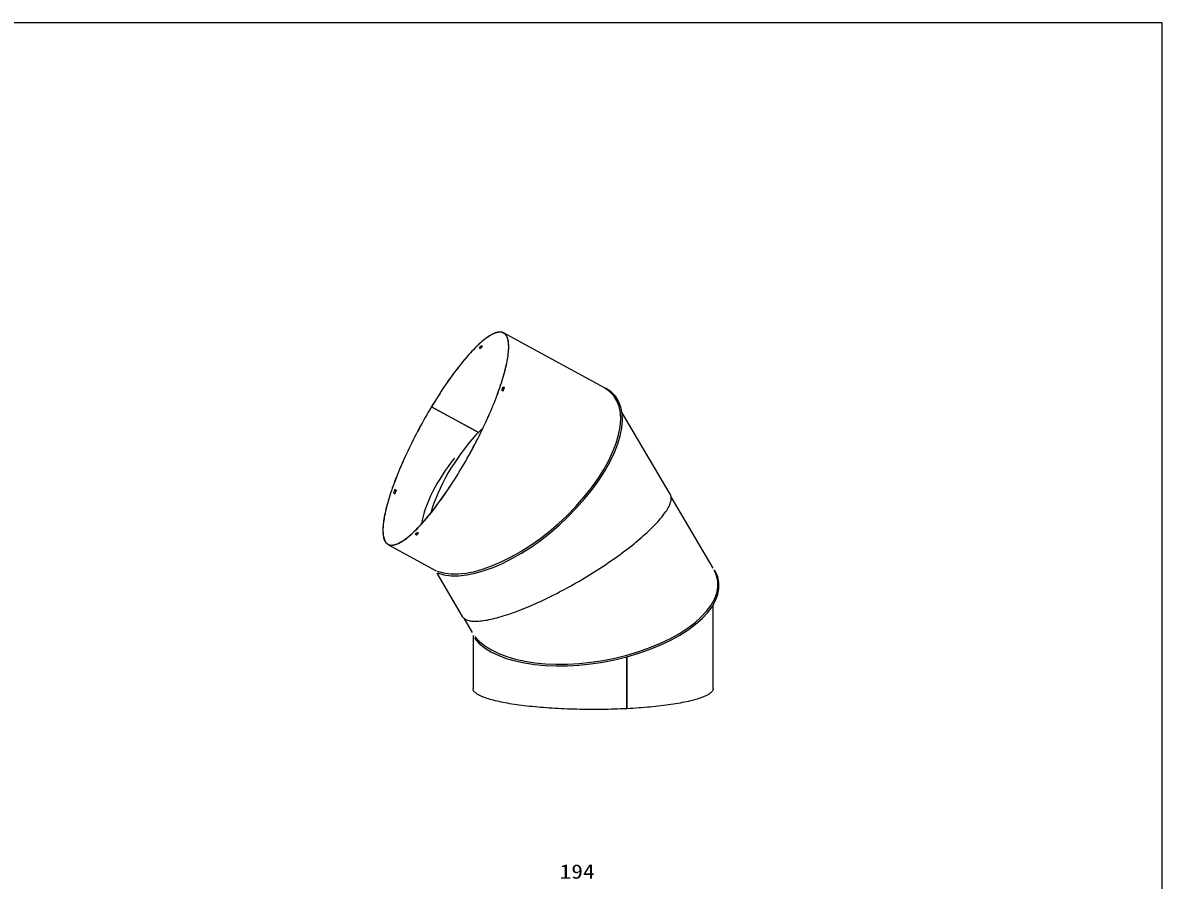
# Model space of a CAD drawing. Units: millimetres, scale not verified. Extents: x -3182 to 2818, y -2142 to 2059.
# Drawn here: x 99 to 2818, y 11 to 2059 of the extents above; entities that cross this region are included whole.
import ezdxf
from ezdxf.enums import TextEntityAlignment as Align

# ---------------------------------------------------------------- set-up
doc = ezdxf.new("R2010")
doc.units = ezdxf.units.MM
doc.header["$LTSCALE"] = 15
doc.layers.add('0-0_0', color=7, linetype='Continuous')
doc.layers.add('8-0', color=7, linetype='Continuous')
doc.styles.add('ＭＳ ゴシック', font='')
doc.styles.get('ＭＳ ゴシック').set_extended_font_data('MS Gothic')

msp = doc.modelspace()

# ---------------------------------------------------------------- linework, layer by layer
at = {"layer": '0-0_0'}
for p, q in [((1486.96, 1186.46), (1246.43, 1317.97)), ((1188.02, 1282.51), (1191.06, 1280.85)), ((1188.27, 1282.75), (1191.17, 1281.17)), ((1191.17, 1281.17), (1191.06, 1280.85)), ((1196.05, 1285.59), (1193.01, 1287.25)), ((1245.13, 1179.12), (1242.09, 1180.78)), ((1244.96, 1189.15), (1247.89, 1187.55)), ((1245.04, 1189.39), (1248.08, 1187.72)), ((1248.08, 1187.72), (1247.89, 1187.55)), ((1180.09, 1083.51), (1074.14, 1141.44)), ((1074.28, 1141.67), (1180.28, 1083.72)), ((1644.05, 932.5), (1529.7, 1127.13)), ((1186.28, 1080.13), (1180.96, 1083.03)), ((1181.15, 1083.24), (1186.49, 1080.32)), ((1185.69, 1080.53), (1181.48, 1082.83)), ((1185.69, 1080.53), (1185.76, 1080.42)), ((1185.96, 1080.61), (1185.76, 1080.42)), ((1186.38, 1080.38), (1186.19, 1080.2)), ((1186.2, 1080.21), (1186.28, 1080.13)), ((983.55, 935.26), (986.59, 933.6)), ((989.35, 942.03), (986.41, 943.63)), ((989.54, 942.2), (986.5, 943.87)), ((989.35, 942.03), (989.54, 942.2)), ((1746.45, 756), (1646.14, 926.74)), ((1080.72, 913.46), (1080.71, 913.43)), ((1038.31, 835.24), (1035.28, 836.91)), ((1038.42, 835.56), (1035.53, 837.14)), ((1038.31, 835.24), (1038.42, 835.56)), ((1040.27, 841.64), (1043.31, 839.98)), ((970.28, 812.89), (1085.46, 749.92)), ((1086.97, 744.32), (1147.72, 640.91)), ((1746.71, 468.24), (1746.71, 668.13)), ((1151.73, 636.28), (1171.4, 602.8)), ((1173.29, 595.26), (1173.29, 468.24)), ((1540.21, 544.5), (1540.21, 420.44)), ((1540.31, 420.56), (1540.31, 544.52)), ((1540.48, 420.46), (1540.48, 544.56)), ((1540.31, 420.56), (1540.48, 420.46))]:
    msp.add_line(p, q, dxfattribs=at)
for points in [[(1230.93, 1319.16), (1228.6, 1318.52), (1226.19, 1317.7), (1223.7, 1316.7), (1221.13, 1315.53), (1218.48, 1314.19), (1215.75, 1312.68), (1212.95, 1311), (1210.08, 1309.14), (1207.14, 1307.12), (1204.12, 1304.93), (1201.05, 1302.58), (1197.91, 1300.06), (1194.7, 1297.38), (1191.44, 1294.54), (1188.12, 1291.54), (1184.75, 1288.39), (1181.32, 1285.08), (1177.84, 1281.62), (1174.31, 1278.01), (1170.74, 1274.25), (1167.13, 1270.35), (1163.47, 1266.31), (1159.78, 1262.13), (1156.05, 1257.81), (1152.29, 1253.36), (1148.5, 1248.78), (1144.68, 1244.07), (1140.83, 1239.24), (1136.96, 1234.29), (1133.07, 1229.23), (1129.17, 1224.05), (1125.25, 1218.76), (1121.32, 1213.36), (1117.38, 1207.86), (1113.44, 1202.27), (1109.49, 1196.58), (1105.54, 1190.8), (1101.59, 1184.93), (1097.65, 1178.98)], [(1230.75, 1318.8), (1228.43, 1318.15), (1226.02, 1317.33), (1223.53, 1316.34), (1220.96, 1315.18), (1218.32, 1313.84), (1215.6, 1312.33), (1212.8, 1310.65), (1209.93, 1308.79), (1206.99, 1306.78), (1203.99, 1304.59), (1200.92, 1302.24), (1197.78, 1299.73), (1194.58, 1297.05), (1191.32, 1294.21), (1188.01, 1291.22), (1184.64, 1288.07), (1181.21, 1284.77), (1177.74, 1281.31), (1174.22, 1277.71), (1170.65, 1273.95), (1167.04, 1270.06), (1163.39, 1266.02), (1159.71, 1261.85), (1155.98, 1257.54), (1152.23, 1253.09), (1148.44, 1248.52), (1144.62, 1243.82), (1140.78, 1239), (1136.92, 1234.05), (1133.04, 1228.99), (1129.14, 1223.82), (1125.23, 1218.54), (1121.3, 1213.15), (1117.37, 1207.66), (1113.43, 1202.07), (1109.48, 1196.39), (1105.54, 1190.62), (1101.6, 1184.76), (1097.66, 1178.82)], [(1246.09, 1215.03), (1247.61, 1220.39), (1249.03, 1225.63), (1250.36, 1230.76), (1251.59, 1235.78), (1252.71, 1240.68), (1253.74, 1245.47), (1254.67, 1250.12), (1255.49, 1254.65), (1256.22, 1259.05), (1256.84, 1263.31), (1257.36, 1267.44), (1257.78, 1271.43), (1258.09, 1275.27), (1258.3, 1278.97), (1258.41, 1282.53), (1258.41, 1285.93), (1258.31, 1289.18), (1258.1, 1292.28), (1257.8, 1295.22), (1257.39, 1298), (1256.87, 1300.62), (1256.25, 1303.08), (1255.54, 1305.37), (1254.72, 1307.5), (1253.79, 1309.46), (1252.77, 1311.25), (1251.65, 1312.87), (1250.43, 1314.32), (1249.11, 1315.6), (1247.69, 1316.71), (1246.18, 1317.64), (1244.57, 1318.4), (1242.87, 1318.98), (1241.08, 1319.39), (1239.19, 1319.62), (1237.21, 1319.68), (1235.15, 1319.56), (1232.99, 1319.27), (1230.75, 1318.8)], [(1246.29, 1215.25), (1247.81, 1220.61), (1249.24, 1225.86), (1250.56, 1231), (1251.79, 1236.03), (1252.92, 1240.94), (1253.95, 1245.72), (1254.88, 1250.39), (1255.7, 1254.92), (1256.43, 1259.33), (1257.05, 1263.6), (1257.57, 1267.73), (1257.99, 1271.72), (1258.3, 1275.57), (1258.52, 1279.28), (1258.62, 1282.84), (1258.62, 1286.25), (1258.52, 1289.5), (1258.32, 1292.6), (1258.01, 1295.55), (1257.6, 1298.33), (1257.08, 1300.95), (1256.47, 1303.42), (1255.75, 1305.71), (1254.92, 1307.84), (1254, 1309.81), (1252.98, 1311.6), (1251.85, 1313.22), (1250.63, 1314.68), (1249.31, 1315.96), (1247.89, 1317.07), (1246.38, 1318), (1244.77, 1318.76), (1243.06, 1319.34), (1241.27, 1319.75), (1239.38, 1319.99), (1237.4, 1320.04), (1235.33, 1319.92), (1233.17, 1319.63), (1230.93, 1319.16)], [(1128.93, 967.35), (1132.83, 973.55), (1136.71, 979.81), (1140.57, 986.13), (1144.41, 992.51), (1148.23, 998.94), (1152.02, 1005.41), (1155.78, 1011.92), (1159.5, 1018.47), (1163.19, 1025.06), (1166.85, 1031.67), (1170.46, 1038.3), (1174.03, 1044.96), (1177.55, 1051.62), (1181.03, 1058.3), (1184.45, 1064.98), (1187.82, 1071.67), (1191.14, 1078.34), (1194.4, 1085.01), (1197.61, 1091.67), (1200.75, 1098.31), (1203.82, 1104.92), (1206.83, 1111.51), (1209.77, 1118.06), (1212.65, 1124.58), (1215.45, 1131.06), (1218.17, 1137.5), (1220.82, 1143.88), (1223.39, 1150.21), (1225.89, 1156.48), (1228.3, 1162.69), (1230.63, 1168.83), (1232.87, 1174.9), (1235.03, 1180.89), (1237.1, 1186.8), (1239.08, 1192.63), (1240.97, 1198.38), (1242.77, 1204.03), (1244.48, 1209.58), (1246.09, 1215.03)], [(1128.96, 967.21), (1132.86, 973.42), (1136.75, 979.69), (1140.62, 986.02), (1144.47, 992.4), (1148.29, 998.84), (1152.08, 1005.32), (1155.84, 1011.85), (1159.58, 1018.41), (1163.27, 1025), (1166.93, 1031.62), (1170.55, 1038.26), (1174.12, 1044.93), (1177.65, 1051.6), (1181.13, 1058.29), (1184.56, 1064.98), (1187.94, 1071.67), (1191.26, 1078.36), (1194.53, 1085.04), (1197.73, 1091.71), (1200.88, 1098.35), (1203.96, 1104.98), (1206.97, 1111.57), (1209.92, 1118.14), (1212.8, 1124.67), (1215.6, 1131.16), (1218.33, 1137.6), (1220.98, 1143.99), (1223.56, 1150.33), (1226.06, 1156.61), (1228.47, 1162.83), (1230.8, 1168.97), (1233.05, 1175.05), (1235.21, 1181.05), (1237.29, 1186.98), (1239.27, 1192.81), (1241.16, 1198.57), (1242.97, 1204.22), (1244.68, 1209.79), (1246.29, 1215.25)], [(1097.65, 1178.98), (1093.71, 1172.95), (1089.78, 1166.85), (1085.87, 1160.67), (1081.97, 1154.43), (1078.09, 1148.13), (1074.23, 1141.78)], [(1097.66, 1178.82), (1093.73, 1172.8), (1089.81, 1166.7), (1085.9, 1160.54), (1082.01, 1154.31), (1078.14, 1148.02), (1074.28, 1141.67), (1074.23, 1141.78)], [(1180.14, 1083.56), (1074.1, 1141.55), (1070.26, 1135.13), (1066.45, 1128.67), (1062.68, 1122.17), (1058.93, 1115.63), (1055.22, 1109.05), (1051.54, 1102.44), (1047.9, 1095.81), (1044.31, 1089.15), (1040.76, 1082.48), (1037.25, 1075.8), (1033.8, 1069.11), (1030.39, 1062.42), (1027.04, 1055.73), (1023.75, 1049.04), (1020.51, 1042.37), (1017.34, 1035.71), (1014.23, 1029.08), (1011.18, 1022.47), (1008.2, 1015.89), (1005.29, 1009.34), (1002.45, 1002.83), (999.69, 996.37), (997, 989.95), (994.38, 983.58), (991.85, 977.28), (989.39, 971.03), (987.02, 964.85), (984.73, 958.73), (982.53, 952.69), (980.41, 946.73), (978.39, 940.85), (976.45, 935.06), (974.6, 929.36), (972.85, 923.75), (971.18, 918.24), (969.62, 912.83), (968.15, 907.52), (966.78, 902.33)], [(1074.1, 1141.55), (1074.14, 1141.44), (1070.32, 1135.03), (1066.51, 1128.58), (1062.74, 1122.09), (1059, 1115.55), (1055.29, 1108.99), (1051.62, 1102.39), (1047.99, 1095.76), (1044.4, 1089.12), (1040.85, 1082.46), (1037.35, 1075.78), (1033.9, 1069.1), (1030.5, 1062.42), (1027.16, 1055.74), (1023.87, 1049.06), (1020.64, 1042.4), (1017.47, 1035.76), (1014.36, 1029.13), (1011.32, 1022.53), (1008.35, 1015.96), (1005.44, 1009.42), (1002.6, 1002.92), (999.84, 996.46), (997.16, 990.06), (994.55, 983.7), (992.01, 977.4), (989.56, 971.16), (987.19, 964.99), (984.91, 958.88), (982.71, 952.85), (980.6, 946.9), (978.57, 941.03), (976.64, 935.25), (974.79, 929.55), (973.04, 923.95), (971.38, 918.45), (969.82, 913.05), (968.35, 907.75), (966.98, 902.56)], [(991.8, 813.66), (994.34, 814.75), (996.95, 816.01), (999.64, 817.44), (1002.4, 819.04), (1005.24, 820.81), (1008.15, 822.75), (1011.13, 824.86), (1014.17, 827.13), (1017.28, 829.57), (1020.46, 832.17), (1023.69, 834.94), (1026.98, 837.86), (1030.33, 840.94), (1033.73, 844.17), (1037.19, 847.56), (1040.69, 851.1), (1044.24, 854.78), (1047.84, 858.62), (1051.47, 862.59), (1055.15, 866.71), (1058.86, 870.96), (1062.61, 875.34), (1066.38, 879.86), (1070.19, 884.51), (1074.02, 889.28), (1077.88, 894.17), (1081.76, 899.18), (1085.66, 904.31), (1089.57, 909.55), (1093.49, 914.89), (1097.43, 920.34), (1101.37, 925.89), (1105.32, 931.53), (1109.27, 937.27), (1113.22, 943.1), (1117.17, 949.01), (1121.11, 955), (1125.04, 961.07), (1128.96, 967.21)], [(991.97, 814.02), (994.5, 815.11), (997.11, 816.36), (999.79, 817.79), (1002.55, 819.39), (1005.39, 821.16), (1008.29, 823.1), (1011.27, 825.2), (1014.31, 827.47), (1017.41, 829.91), (1020.58, 832.51), (1023.81, 835.27), (1027.1, 838.18), (1030.44, 841.26), (1033.84, 844.49), (1037.29, 847.87), (1040.79, 851.4), (1044.33, 855.09), (1047.92, 858.91), (1051.55, 862.88), (1055.22, 866.99), (1058.93, 871.24), (1062.67, 875.62), (1066.44, 880.13), (1070.25, 884.77), (1074.07, 889.53), (1077.93, 894.42), (1081.8, 899.42), (1085.69, 904.54), (1089.6, 909.77), (1093.52, 915.11), (1097.45, 920.55), (1101.38, 926.09), (1105.32, 931.73), (1109.27, 937.46), (1113.21, 943.27), (1117.15, 949.18), (1121.09, 955.16), (1125.01, 961.22), (1128.93, 967.35)], [(1541.19, 801.43), (1546.5, 805.54), (1551.71, 809.64), (1556.82, 813.72), (1561.81, 817.79), (1566.69, 821.83), (1571.45, 825.85), (1576.09, 829.84), (1580.6, 833.81), (1584.99, 837.74), (1589.24, 841.63), (1593.37, 845.49), (1597.35, 849.3), (1601.2, 853.07), (1604.9, 856.8), (1608.46, 860.48), (1611.88, 864.11), (1615.14, 867.68), (1618.26, 871.2), (1621.21, 874.66), (1624.02, 878.06), (1626.66, 881.39), (1629.15, 884.66), (1631.48, 887.86), (1633.64, 891), (1635.64, 894.06), (1637.47, 897.04), (1639.14, 899.95), (1640.63, 902.79), (1641.96, 905.54), (1643.12, 908.21), (1644.11, 910.79), (1644.92, 913.29), (1645.57, 915.71), (1646.04, 918.03), (1646.34, 920.26), (1646.47, 922.4), (1646.42, 924.45), (1646.2, 926.4), (1645.8, 928.26)], [(1645.8, 928.26), (1645.24, 930.01), (1644.5, 931.67), (1644.05, 932.5)], [(966.78, 902.33), (965.5, 897.25), (964.32, 892.28), (963.25, 887.43), (962.27, 882.71), (961.39, 878.11), (960.62, 873.65), (959.94, 869.31), (959.37, 865.11), (958.91, 861.05), (958.54, 857.13), (958.28, 853.35), (958.13, 849.72), (958.07, 846.24), (958.12, 842.91), (958.28, 839.74), (958.54, 836.72), (958.9, 833.86), (959.37, 831.16), (959.93, 828.62), (960.6, 826.24), (961.38, 824.03), (962.25, 821.99), (963.23, 820.11), (964.3, 818.4), (965.48, 816.87), (966.75, 815.5), (968.12, 814.31), (969.59, 813.29), (971.16, 812.45), (972.81, 811.78), (974.57, 811.29), (976.41, 810.97), (978.35, 810.83), (980.37, 810.86), (982.49, 811.07), (984.69, 811.46), (986.98, 812.02), (989.35, 812.75), (991.8, 813.66)], [(966.98, 902.56), (965.7, 897.49), (964.53, 892.53), (963.45, 887.69), (962.48, 882.97), (961.6, 878.38), (960.83, 873.92), (960.16, 869.59), (959.59, 865.4), (959.12, 861.34), (958.76, 857.43), (958.5, 853.66), (958.34, 850.03), (958.29, 846.56), (958.34, 843.23), (958.49, 840.06), (958.75, 837.05), (959.11, 834.19), (959.58, 831.49), (960.15, 828.95), (960.82, 826.58), (961.59, 824.37), (962.46, 822.33), (963.43, 820.46), (964.51, 818.76), (965.68, 817.22), (966.95, 815.86), (968.32, 814.67), (969.79, 813.65), (971.35, 812.81), (973.01, 812.14), (974.76, 811.65), (976.6, 811.33), (978.53, 811.19), (980.56, 811.23), (982.67, 811.43), (984.87, 811.82), (987.15, 812.38), (989.52, 813.11), (991.97, 814.02)], [(1296.78, 660.44), (1302.87, 662.95), (1309.01, 665.55), (1315.22, 668.23), (1321.48, 670.99), (1327.8, 673.83), (1334.16, 676.75), (1340.57, 679.75), (1347.01, 682.82), (1353.48, 685.96), (1359.99, 689.17), (1366.52, 692.45), (1373.07, 695.79), (1379.64, 699.2), (1386.22, 702.67), (1392.8, 706.19), (1399.39, 709.77), (1405.97, 713.41), (1412.55, 717.09), (1419.11, 720.83), (1425.66, 724.6), (1432.19, 728.43), (1438.7, 732.29), (1445.17, 736.19), (1451.61, 740.12), (1458.01, 744.09), (1464.37, 748.08), (1470.68, 752.1), (1476.94, 756.15), (1483.15, 760.22), (1489.29, 764.3), (1495.37, 768.4), (1501.38, 772.52), (1507.32, 776.64), (1513.18, 780.77), (1518.96, 784.91), (1524.65, 789.04), (1530.26, 793.18), (1535.77, 797.31), (1541.19, 801.43)], [(1147.72, 640.91), (1148.72, 639.41), (1149.89, 638.01), (1151.23, 636.71), (1152.73, 635.51), (1154.41, 634.42), (1156.25, 633.43), (1158.26, 632.55), (1160.44, 631.77), (1162.77, 631.1), (1165.27, 630.54), (1167.92, 630.09), (1170.74, 629.74), (1173.71, 629.51), (1176.83, 629.38), (1180.1, 629.36), (1183.53, 629.45), (1187.1, 629.65), (1190.81, 629.96), (1194.67, 630.37), (1198.66, 630.89), (1202.79, 631.52), (1207.06, 632.26), (1211.45, 633.11), (1215.97, 634.06), (1220.62, 635.11), (1225.39, 636.27), (1230.27, 637.54), (1235.27, 638.91), (1240.38, 640.38), (1245.6, 641.95), (1250.92, 643.62), (1256.35, 645.39), (1261.86, 647.26), (1267.48, 649.22), (1273.18, 651.28), (1278.96, 653.43), (1284.83, 655.68), (1290.77, 658.01), (1296.78, 660.44)], [(1266.34, 431.53), (1260.85, 432.42), (1255.5, 433.35), (1250.29, 434.29), (1245.22, 435.26), (1240.3, 436.25), (1235.54, 437.26), (1230.93, 438.3), (1226.47, 439.36), (1222.18, 440.43), (1218.06, 441.53), (1214.1, 442.64), (1210.31, 443.77), (1206.69, 444.92), (1203.25, 446.08), (1199.98, 447.26), (1196.9, 448.46), (1193.99, 449.66), (1191.27, 450.88), (1188.74, 452.12), (1186.39, 453.36), (1184.24, 454.61), (1182.27, 455.88), (1180.49, 457.15), (1178.91, 458.43), (1177.52, 459.72), (1176.33, 461.01), (1175.33, 462.3), (1174.53, 463.61), (1173.93, 464.91), (1173.52, 466.22), (1173.32, 467.52), (1173.29, 468.24)], [(1746.71, 468.24), (1746.62, 467.02), (1746.34, 465.71), (1745.85, 464.4), (1745.17, 463.1), (1744.3, 461.8), (1743.23, 460.51), (1741.96, 459.22), (1740.49, 457.93), (1738.84, 456.66), (1736.99, 455.39), (1734.95, 454.13), (1732.71, 452.88), (1730.29, 451.64), (1727.69, 450.41), (1724.9, 449.19), (1721.92, 447.99), (1718.77, 446.8), (1715.43, 445.63), (1711.92, 444.47), (1708.24, 443.33), (1704.38, 442.21), (1700.36, 441.1), (1696.17, 440.01), (1691.81, 438.94), (1687.3, 437.9), (1682.63, 436.87), (1677.8, 435.86), (1672.83, 434.88), (1667.7, 433.92), (1662.44, 432.99), (1657.03, 432.07), (1651.49, 431.19), (1645.81, 430.33), (1640.01, 429.49), (1634.08, 428.68), (1628.04, 427.9), (1621.87, 427.15), (1615.6, 426.42), (1609.22, 425.73)], [(1540.21, 420.44), (1532.95, 420.09), (1525.64, 419.78), (1518.28, 419.49), (1510.88, 419.24), (1503.45, 419.03), (1495.99, 418.85), (1488.5, 418.7), (1480.99, 418.59), (1473.47, 418.51), (1465.94, 418.46), (1458.4, 418.45), (1450.86, 418.48), (1443.34, 418.54), (1435.82, 418.63), (1428.32, 418.76), (1420.84, 418.92), (1413.39, 419.12), (1405.97, 419.35), (1398.59, 419.61), (1391.25, 419.91), (1383.96, 420.24), (1376.72, 420.6), (1369.54, 421), (1362.42, 421.43), (1355.36, 421.89), (1348.39, 422.38), (1341.48, 422.91), (1334.66, 423.46), (1327.93, 424.05), (1321.29, 424.67), (1314.74, 425.32), (1308.29, 425.99), (1301.95, 426.7), (1295.72, 427.44), (1289.6, 428.2), (1283.6, 428.99), (1277.72, 429.81), (1271.96, 430.66), (1266.34, 431.53)], [(1609.22, 425.73), (1602.73, 425.06), (1596.14, 424.43), (1589.47, 423.82), (1582.7, 423.24), (1575.85, 422.7), (1568.91, 422.19), (1561.9, 421.71), (1554.83, 421.26), (1547.68, 420.84), (1540.48, 420.46)]]:
    msp.add_lwpolyline(points, dxfattribs=at)
for centre, radius, start, end in [((1391.09, 1073.67), 291.29, 132.84315, 134.19692), ((1394.13, 1072.01), 291.29, 132.84316, 134.19692), ((1394.77, 1071.78), 292.05, 132.91455, 134.19613), ((606.82, 1403.35), 673.13, 340.69198, 341.46596), ((610.73, 1401.15), 672.01, 340.71222, 341.46651), ((609.84, 1401.7), 673.15, 340.69199, 341.46595), ((1620.87, 721.61), 672.18, 160.69149, 161.46657), ((1625.07, 719.3), 673.61, 160.69211, 161.44457), ((1623.78, 719.99), 672.05, 160.69142, 161.46664), ((836.96, 1050.74), 291.64, 312.84416, 314.1963), ((839.93, 1049.14), 291.73, 312.84446, 314.19617), ((840.72, 1048.74), 290.74, 312.84287, 314.13071)]:
    msp.add_arc(centre, radius, start, end, dxfattribs=at)
for centre, major_axis, ratio, start_param, end_param in [((1281.9, 970.1), (224.31, 201.29), 0.476846, 4.9022689, 6.4515153), ((1285.88, 968.97), (224.31, 201.29), 0.476846, 4.8925739, 6.4515153), ((1290.7, 965.73), (219.05, 202.96), 0.518658, 1.5209517, 1.5659941), ((1290.7, 965.73), (195.24, 226.47), 0.517339, 1.5337492, 2.3108234), ((1290.7, 965.73), (219.05, 202.96), 0.518658, 1.5669479, 1.5941155), ((1290.7, 965.73), (219.05, 202.96), 0.518658, 1.8498542, 2.5456221), ((1281.9, 970.1), (224.31, 201.29), 0.476846, 3.3862497, 4.9022689), ((1282.88, 965.74), (224.31, 201.29), 0.476846, 3.3862497, 4.9074317), ((1462.78, 674.51), (296.9, 51.84), 0.476846, 4.8925739, 6.4515153), ((1460, 677.57), (296.9, 51.84), 0.476846, 4.9022689, 6.4515153), ((1458.52, 673.36), (296.9, 51.84), 0.476846, 3.3862497, 4.9074317), ((1460, 677.57), (296.9, 51.84), 0.476846, 3.3862497, 4.9022689)]:
    msp.add_ellipse(centre, major_axis=major_axis, ratio=ratio, start_param=start_param, end_param=end_param, dxfattribs=at)
at = {"layer": '8-0'}
msp.add_lwpolyline([(-3181.56, -2141.42), (2818.44, -2141.42), (2818.44, 2058.58), (-3181.56, 2058.58)], close=True, dxfattribs=at)

# ---------------------------------------------------------------- texts
at = {"layer": '0-0_0', "style": 'ＭＳ ゴシック', "width": 1.2}
msp.add_text('194', height=34.09, dxfattribs=at).set_placement((1380.09, 4.25), align=Align.BOTTOM_LEFT)

doc.saveas('drawing.dxf')
